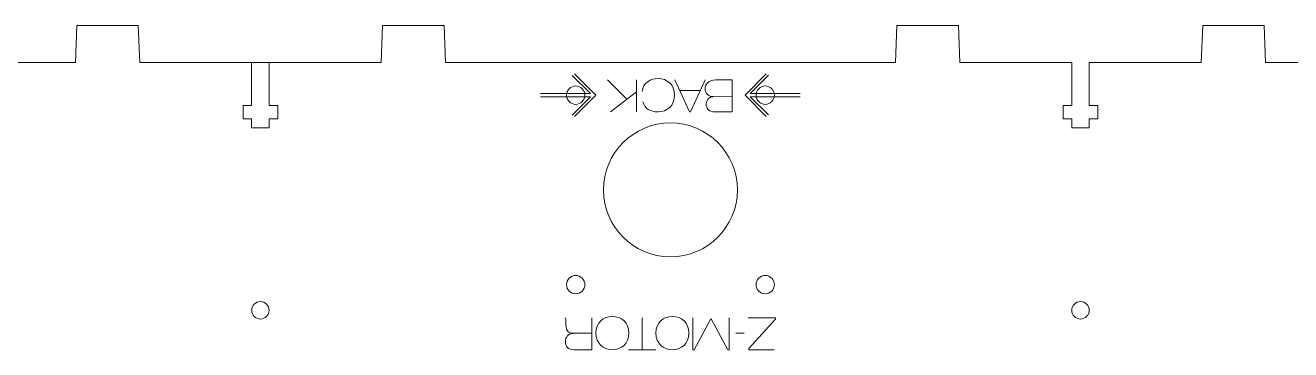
# Model space of a CAD drawing. Header units: millimetres. Extents: x 24 to 1189, y 23 to 872.
# Drawn here: x 350.7 to 516.4, y 829.9 to 872.4 of the extents above; entities that cross this region are included whole.
import ezdxf

# ---------------------------------------------------------------- set-up
doc = ezdxf.new("R2010")
doc.units = ezdxf.units.MM
doc.layers.add('New Bottom board', color=1, linetype='CONTINUOUS', lineweight=0, true_color=0xff0000)
doc.layers.add('New Bottom Board Text', color=5, linetype='CONTINUOUS', lineweight=0, true_color=0x0000ff)

msp = doc.modelspace()

# ---------------------------------------------------------------- linework, layer by layer
at = {"layer": 'New Bottom board', "color": 1, "true_color": 0xff0000}
for p, q in [((357.29, 867.5), (357.49, 872.37)), ((357.49, 872.37), (365.53, 872.37)), ((365.53, 872.37), (365.73, 867.5)), ((397.31, 867.5), (397.51, 872.37)), ((397.51, 872.37), (405.54, 872.37)), ((405.54, 872.37), (405.74, 867.5)), ((464.63, 867.5), (464.83, 872.37)), ((464.83, 872.37), (472.87, 872.37)), ((472.87, 872.37), (473.07, 867.5)), ((504.65, 867.5), (504.85, 872.37)), ((504.85, 872.37), (512.88, 872.37)), ((512.88, 872.37), (513.08, 867.5)), ((298.4, 867.5), (357.29, 867.5)), ((365.73, 867.5), (380.36, 867.5)), ((365.73, 867.5), (395.73, 867.5)), ((380.36, 867.5), (380.36, 861.89)), ((382.66, 861.89), (382.66, 867.5)), ((382.66, 867.5), (397.31, 867.5)), ((405.74, 867.5), (464.63, 867.5)), ((473.07, 867.5), (487.7, 867.5)), ((487.7, 867.5), (487.7, 861.89)), ((490, 861.89), (490, 867.5)), ((490, 867.5), (504.65, 867.5)), ((513.08, 867.5), (571.97, 867.5)), ((380.36, 861.89), (379.24, 861.89)), ((379.24, 861.89), (379.24, 860.13)), ((383.77, 861.89), (382.66, 861.89)), ((383.77, 860.13), (383.77, 861.89)), ((487.7, 861.89), (486.58, 861.89)), ((486.58, 861.89), (486.58, 860.13)), ((491.11, 861.89), (490, 861.89)), ((491.11, 860.13), (491.11, 861.89)), ((379.24, 860.13), (380.36, 860.13)), ((380.36, 860.13), (380.36, 858.97)), ((382.66, 858.97), (382.66, 860.13)), ((382.66, 860.13), (383.77, 860.13)), ((486.58, 860.13), (487.7, 860.13)), ((487.7, 860.13), (487.7, 858.97)), ((490, 858.97), (490, 860.13)), ((490, 860.13), (491.11, 860.13)), ((380.36, 858.97), (382.66, 858.97)), ((487.7, 858.97), (490, 858.97))]:
    msp.add_line(p, q, dxfattribs=at)
for points in [[(422.78, 862.03), (422.78, 862.03)], [(447.58, 862.03), (447.58, 862.03)], [(435.18, 842.07), (435.18, 842.07)], [(422.78, 837.23), (422.78, 837.23)], [(447.58, 837.23), (447.58, 837.23)], [(380.37, 835.07), (380.37, 835.07)], [(487.71, 835.07), (487.71, 835.07)]]:
    msp.add_lwpolyline(points, dxfattribs=at)
for points in [[(422.78, 864.43), (422.12, 864.43), (421.58, 863.89), (421.58, 863.23)], [(421.58, 863.23), (421.58, 862.57), (422.12, 862.03), (422.78, 862.03)], [(423.98, 863.23), (423.98, 863.89), (423.44, 864.43), (422.78, 864.43)], [(422.78, 862.03), (423.44, 862.03), (423.98, 862.57), (423.98, 863.23)], [(447.58, 864.43), (446.92, 864.43), (446.38, 863.89), (446.38, 863.23)], [(446.38, 863.23), (446.38, 862.57), (446.92, 862.03), (447.58, 862.03)], [(448.78, 863.23), (448.78, 863.89), (448.24, 864.43), (447.58, 864.43)], [(447.58, 862.03), (448.24, 862.03), (448.78, 862.57), (448.78, 863.23)], [(435.18, 859.59), (430.34, 859.59), (426.42, 855.67), (426.42, 850.83)], [(443.94, 850.83), (443.94, 855.67), (440.02, 859.59), (435.18, 859.59)], [(426.42, 850.83), (426.42, 845.99), (430.34, 842.07), (435.18, 842.07)], [(435.18, 842.07), (440.02, 842.07), (443.94, 845.99), (443.94, 850.83)], [(422.78, 839.63), (422.12, 839.63), (421.58, 839.09), (421.58, 838.43)], [(421.58, 838.43), (421.58, 837.77), (422.12, 837.23), (422.78, 837.23)], [(423.98, 838.43), (423.98, 839.09), (423.44, 839.63), (422.78, 839.63)], [(422.78, 837.23), (423.44, 837.23), (423.98, 837.77), (423.98, 838.43)], [(447.58, 839.63), (446.92, 839.63), (446.38, 839.09), (446.38, 838.43)], [(446.38, 838.43), (446.38, 837.77), (446.92, 837.23), (447.58, 837.23)], [(448.78, 838.43), (448.78, 839.09), (448.24, 839.63), (447.58, 839.63)], [(447.58, 837.23), (448.24, 837.23), (448.78, 837.77), (448.78, 838.43)], [(381.51, 836.21), (380.88, 836.21), (380.37, 835.7), (380.37, 835.07)], [(380.37, 835.07), (380.37, 834.44), (380.88, 833.93), (381.51, 833.93)], [(382.65, 835.07), (382.65, 835.7), (382.14, 836.21), (381.51, 836.21)], [(381.51, 833.93), (382.14, 833.93), (382.65, 834.44), (382.65, 835.07)], [(488.85, 836.21), (488.22, 836.21), (487.71, 835.7), (487.71, 835.07)], [(487.71, 835.07), (487.71, 834.44), (488.22, 833.93), (488.85, 833.93)], [(489.99, 835.07), (489.99, 835.7), (489.48, 836.21), (488.85, 836.21)], [(488.85, 833.93), (489.48, 833.93), (489.99, 834.44), (489.99, 835.07)]]:
    msp.add_open_spline(points, degree=3, dxfattribs=at)
at = {"layer": 'New Bottom Board Text', "color": 5, "true_color": 0x0000ff}
for points in [[(422.32, 865.82), (424.71, 863.43), (418.17, 863.43)], [(422.62, 866.01), (425.4, 863.23), (422.62, 860.45)], [(429.48, 862.7), (426.93, 865.22)], [(430.75, 865.22), (430.75, 861.05)], [(439.72, 865.22), (437.81, 861.05), (437.66, 861.05), (435.74, 865.22)], [(441.13, 865.22), (443.24, 865.22), (443.24, 861.05), (443.24, 861.05)], [(447.72, 860.45), (444.94, 863.23), (447.72, 866.01)], [(452.17, 863.43), (445.63, 863.43), (448.03, 865.83)], [(418.17, 863.03), (424.71, 863.03), (422.31, 860.63)], [(430.75, 863.67), (427.32, 861.05)], [(436.37, 863.84), (439.1, 863.84)], [(440.78, 863.04), (443.24, 863.03)], [(440.78, 863.03), (440.78, 863.04)], [(448.02, 860.64), (445.63, 863.03), (452.17, 863.03)], [(443.24, 861.05), (440.97, 861.05)], [(424.88, 834.08), (424.88, 829.91), (422.58, 829.91)], [(431.46, 834.08), (431.46, 829.91)], [(442.87, 834.08), (442.87, 829.91), (442.68, 829.91), (440.49, 833.97), (440.48, 833.97), (438.3, 829.91), (438.11, 829.91), (438.11, 834.08)], [(448.74, 829.91), (445.43, 829.91), (445.43, 830.05), (448.94, 833.91), (448.94, 834.08), (445.37, 834.08)], [(422.43, 832.04), (422.43, 832.06)], [(422.43, 832.06), (424.88, 832.06)], [(444.84, 832.09), (443.72, 832.09)], [(427.58, 829.91), (427.58, 829.91)], [(433.27, 829.91), (429.67, 829.91)], [(435.43, 829.91), (435.43, 829.91)]]:
    msp.add_lwpolyline(points, dxfattribs=at)
for points in [[(431.47, 863.73), (431.59, 864.85), (432.6, 865.41), (433.56, 865.41)], [(433.56, 865.41), (434.75, 865.41), (435.72, 864.61), (435.72, 863.23)], [(439.72, 864.09), (439.72, 864.57), (440.03, 865.22), (441.13, 865.22)], [(435.72, 863.23), (435.72, 861.85), (434.75, 861.05), (433.56, 861.05)], [(440.78, 863.04), (440.23, 863.07), (439.72, 863.36), (439.72, 864.09)], [(439.85, 862.09), (439.85, 862.58), (440.28, 863.04), (440.78, 863.03)], [(433.56, 861.05), (432.57, 861.05), (431.79, 861.45), (431.57, 862.36)], [(440.97, 861.05), (440.31, 861.05), (439.85, 861.41), (439.85, 862.09)], [(421.51, 832.93), (421.51, 833.08), (421.5, 833.91), (421.42, 834.08)], [(425.42, 832.09), (425.42, 833.47), (426.39, 834.27), (427.58, 834.27)], [(427.58, 834.27), (428.77, 834.27), (429.74, 833.47), (429.74, 832.09)], [(433.27, 832.09), (433.27, 833.47), (434.24, 834.27), (435.43, 834.27)], [(435.43, 834.27), (436.62, 834.27), (437.59, 833.47), (437.59, 832.09)], [(421.43, 831.05), (421.43, 831.45), (421.7, 832), (422.43, 832.04)], [(422.43, 832.06), (421.79, 832.06), (421.51, 832.36), (421.51, 832.93)], [(427.58, 829.91), (426.39, 829.91), (425.42, 830.71), (425.42, 832.09)], [(429.74, 832.09), (429.74, 830.71), (428.77, 829.91), (427.58, 829.91)], [(435.43, 829.91), (434.24, 829.91), (433.27, 830.71), (433.27, 832.09)], [(437.59, 832.09), (437.59, 830.71), (436.62, 829.91), (435.43, 829.91)], [(422.58, 829.91), (421.75, 829.91), (421.43, 830.31), (421.43, 831.05)]]:
    msp.add_open_spline(points, degree=3, dxfattribs=at)

doc.saveas('drawing.dxf')
